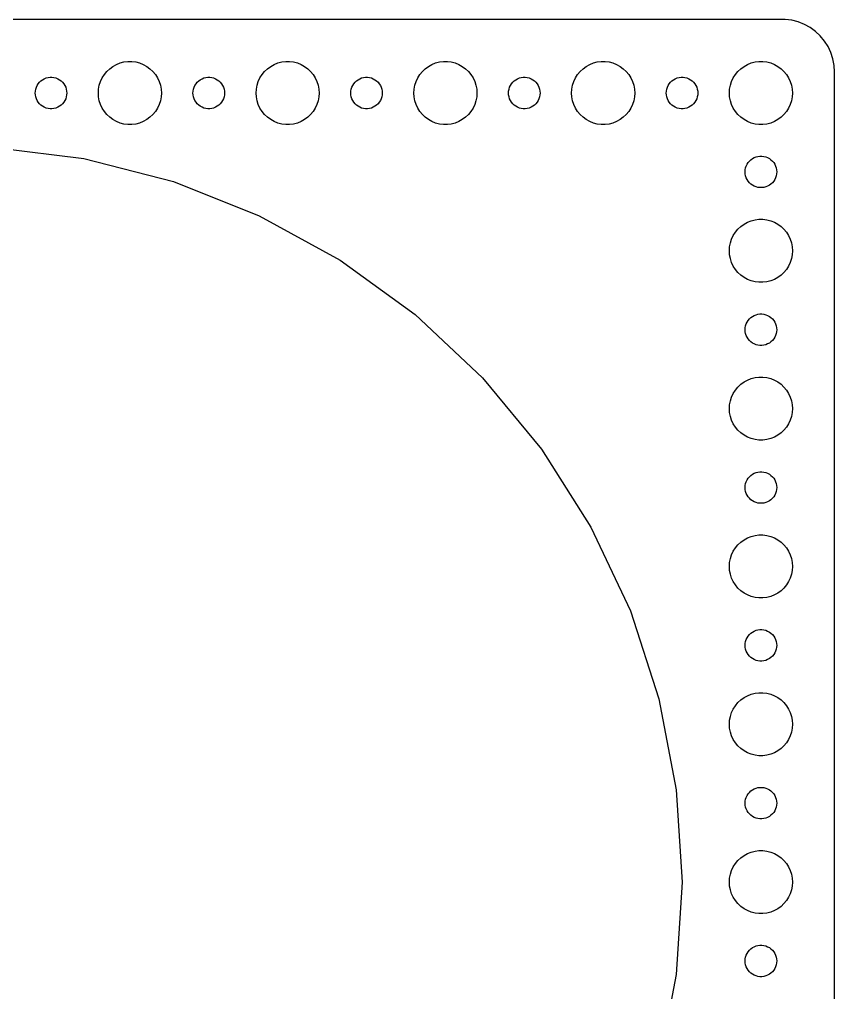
# Model space of a CAD drawing. Header units: metres. Extents: x -157 to 157, y -82 to 82.
# Drawn here: x 79.5 to 157, y -10.5 to 82 of the extents above; entities that cross this region are included whole.
import ezdxf

# ---------------------------------------------------------------- set-up
doc = ezdxf.new("R2010")
doc.units = ezdxf.units.M

msp = doc.modelspace()

# ---------------------------------------------------------------- linework, layer by layer
for p, q in [((152.314, 81.9901), (-152.314, 81.9901)), ((152.937, 81.9114), (152.314, 81.9901)), ((153.545, 81.7553), (152.937, 81.9114)), ((154.129, 81.5241), (153.545, 81.7553)), ((154.679, 81.2216), (154.129, 81.5241)), ((155.187, 80.8526), (154.679, 81.2216)), ((155.645, 80.4227), (155.187, 80.8526)), ((156.045, 79.9389), (155.645, 80.4227)), ((156.382, 79.4088), (156.045, 79.9389)), ((156.649, 78.8406), (156.382, 79.4088)), ((156.843, 78.2434), (156.649, 78.8406)), ((88.3925, 77.533), (88.7227, 77.7145)), ((88.7227, 77.7145), (89.073, 77.8532)), ((89.073, 77.8532), (89.4379, 77.9469)), ((89.4379, 77.9469), (89.8116, 77.9941)), ((89.8116, 77.9941), (90.1884, 77.9941)), ((90.1884, 77.9941), (90.5621, 77.9469)), ((90.5621, 77.9469), (90.927, 77.8532)), ((90.927, 77.8532), (91.2773, 77.7145)), ((91.2773, 77.7145), (91.6075, 77.533)), ((103.393, 77.533), (103.723, 77.7145)), ((103.723, 77.7145), (104.073, 77.8532)), ((104.073, 77.8532), (104.438, 77.9469)), ((104.438, 77.9469), (104.812, 77.9941)), ((104.812, 77.9941), (105.188, 77.9941)), ((105.188, 77.9941), (105.562, 77.9469)), ((105.562, 77.9469), (105.927, 77.8532)), ((105.927, 77.8532), (106.277, 77.7145)), ((106.277, 77.7145), (106.607, 77.533)), ((118.393, 77.533), (118.723, 77.7145)), ((118.723, 77.7145), (119.073, 77.8532)), ((119.073, 77.8532), (119.438, 77.9469)), ((119.438, 77.9469), (119.812, 77.9941)), ((119.812, 77.9941), (120.188, 77.9941)), ((120.188, 77.9941), (120.562, 77.9469)), ((120.562, 77.9469), (120.927, 77.8532)), ((120.927, 77.8532), (121.277, 77.7145)), ((121.277, 77.7145), (121.607, 77.533)), ((133.393, 77.533), (133.723, 77.7145)), ((133.723, 77.7145), (134.073, 77.8532)), ((134.073, 77.8532), (134.438, 77.9469)), ((134.438, 77.9469), (134.812, 77.9941)), ((134.812, 77.9941), (135.188, 77.9941)), ((135.188, 77.9941), (135.562, 77.9469)), ((135.562, 77.9469), (135.927, 77.8532)), ((135.927, 77.8532), (136.277, 77.7145)), ((136.277, 77.7145), (136.607, 77.533)), ((148.393, 77.533), (148.723, 77.7145)), ((148.723, 77.7145), (149.073, 77.8532)), ((149.073, 77.8532), (149.438, 77.9469)), ((149.438, 77.9469), (149.812, 77.9941)), ((149.812, 77.9941), (150.188, 77.9941)), ((150.188, 77.9941), (150.562, 77.9469)), ((150.562, 77.9469), (150.927, 77.8532)), ((150.927, 77.8532), (151.277, 77.7145)), ((151.277, 77.7145), (151.607, 77.533)), ((156.961, 77.6267), (156.843, 78.2434)), ((87.573, 76.7634), (87.8131, 77.0536)), ((87.8131, 77.0536), (88.0877, 77.3115)), ((88.0877, 77.3115), (88.3925, 77.533)), ((91.6075, 77.533), (91.9123, 77.3115)), ((91.9123, 77.3115), (92.1869, 77.0536)), ((92.1869, 77.0536), (92.427, 76.7634)), ((102.573, 76.7634), (102.813, 77.0536)), ((102.813, 77.0536), (103.088, 77.3115)), ((103.088, 77.3115), (103.393, 77.533)), ((106.607, 77.533), (106.912, 77.3115)), ((106.912, 77.3115), (107.187, 77.0536)), ((107.187, 77.0536), (107.427, 76.7634)), ((117.573, 76.7634), (117.813, 77.0536)), ((117.813, 77.0536), (118.088, 77.3115)), ((118.088, 77.3115), (118.393, 77.533)), ((121.607, 77.533), (121.912, 77.3115)), ((121.912, 77.3115), (122.187, 77.0536)), ((122.187, 77.0536), (122.427, 76.7634)), ((132.573, 76.7634), (132.813, 77.0536)), ((132.813, 77.0536), (133.088, 77.3115)), ((133.088, 77.3115), (133.393, 77.533)), ((136.607, 77.533), (136.912, 77.3115)), ((136.912, 77.3115), (137.187, 77.0536)), ((137.187, 77.0536), (137.427, 76.7634)), ((147.573, 76.7634), (147.813, 77.0536)), ((147.813, 77.0536), (148.088, 77.3115)), ((148.088, 77.3115), (148.393, 77.533)), ((151.607, 77.533), (151.912, 77.3115)), ((151.912, 77.3115), (152.187, 77.0536)), ((152.187, 77.0536), (152.427, 76.7634)), ((157, 77), (156.961, 77.6267)), ((157, -77), (157, 77)), ((81.1855, 75.7226), (81.2865, 75.8817)), ((81.2865, 75.8817), (81.4065, 76.0268)), ((81.4065, 76.0268), (81.5439, 76.1558)), ((81.5439, 76.1558), (81.6963, 76.2665)), ((81.6963, 76.2665), (81.8613, 76.3572)), ((81.8613, 76.3572), (82.0365, 76.4266)), ((82.0365, 76.4266), (82.2189, 76.4734)), ((82.2189, 76.4734), (82.4058, 76.497)), ((82.4058, 76.497), (82.5942, 76.497)), ((82.5942, 76.497), (82.7811, 76.4734)), ((82.7811, 76.4734), (82.9635, 76.4266)), ((82.9635, 76.4266), (83.1387, 76.3572)), ((83.1387, 76.3572), (83.3037, 76.2665)), ((83.3037, 76.2665), (83.4561, 76.1558)), ((83.4561, 76.1558), (83.5934, 76.0268)), ((83.5934, 76.0268), (83.7135, 75.8817)), ((83.7135, 75.8817), (83.8145, 75.7226)), ((87.0943, 75.7461), (87.2107, 76.1044)), ((87.2107, 76.1044), (87.3711, 76.4453)), ((87.3711, 76.4453), (87.573, 76.7634)), ((92.427, 76.7634), (92.6289, 76.4453)), ((92.6289, 76.4453), (92.7893, 76.1044)), ((92.7893, 76.1044), (92.9057, 75.7461)), ((96.1855, 75.7226), (96.2865, 75.8817)), ((96.2865, 75.8817), (96.4065, 76.0268)), ((96.4065, 76.0268), (96.5439, 76.1558)), ((96.5439, 76.1558), (96.6963, 76.2665)), ((96.6963, 76.2665), (96.8613, 76.3572)), ((96.8613, 76.3572), (97.0365, 76.4266)), ((97.0365, 76.4266), (97.2189, 76.4734)), ((97.2189, 76.4734), (97.4058, 76.497)), ((97.4058, 76.497), (97.5942, 76.497)), ((97.5942, 76.497), (97.7811, 76.4734)), ((97.7811, 76.4734), (97.9635, 76.4266)), ((97.9635, 76.4266), (98.1387, 76.3572)), ((98.1387, 76.3572), (98.3037, 76.2665)), ((98.3037, 76.2665), (98.4561, 76.1558)), ((98.4561, 76.1558), (98.5934, 76.0268)), ((98.5934, 76.0268), (98.7135, 75.8817)), ((98.7135, 75.8817), (98.8145, 75.7226)), ((102.094, 75.7461), (102.211, 76.1044)), ((102.211, 76.1044), (102.371, 76.4453)), ((102.371, 76.4453), (102.573, 76.7634)), ((107.427, 76.7634), (107.629, 76.4453)), ((107.629, 76.4453), (107.789, 76.1044)), ((107.789, 76.1044), (107.906, 75.7461)), ((111.186, 75.7226), (111.286, 75.8817)), ((111.286, 75.8817), (111.407, 76.0268)), ((111.407, 76.0268), (111.544, 76.1558)), ((111.544, 76.1558), (111.696, 76.2665)), ((111.696, 76.2665), (111.861, 76.3572)), ((111.861, 76.3572), (112.036, 76.4266)), ((112.036, 76.4266), (112.219, 76.4734)), ((112.219, 76.4734), (112.406, 76.497)), ((112.406, 76.497), (112.594, 76.497)), ((112.594, 76.497), (112.781, 76.4734)), ((112.781, 76.4734), (112.964, 76.4266)), ((112.964, 76.4266), (113.139, 76.3572)), ((113.139, 76.3572), (113.304, 76.2665)), ((113.304, 76.2665), (113.456, 76.1558)), ((113.456, 76.1558), (113.593, 76.0268)), ((113.593, 76.0268), (113.714, 75.8817)), ((113.714, 75.8817), (113.814, 75.7226)), ((117.094, 75.7461), (117.211, 76.1044)), ((117.211, 76.1044), (117.371, 76.4453)), ((117.371, 76.4453), (117.573, 76.7634)), ((122.427, 76.7634), (122.629, 76.4453)), ((122.629, 76.4453), (122.789, 76.1044)), ((122.789, 76.1044), (122.906, 75.7461)), ((126.186, 75.7226), (126.286, 75.8817)), ((126.286, 75.8817), (126.407, 76.0268)), ((126.407, 76.0268), (126.544, 76.1558)), ((126.544, 76.1558), (126.696, 76.2665)), ((126.696, 76.2665), (126.861, 76.3572)), ((126.861, 76.3572), (127.036, 76.4266)), ((127.036, 76.4266), (127.219, 76.4734)), ((127.219, 76.4734), (127.406, 76.497)), ((127.406, 76.497), (127.594, 76.497)), ((127.594, 76.497), (127.781, 76.4734)), ((127.781, 76.4734), (127.964, 76.4266)), ((127.964, 76.4266), (128.139, 76.3572)), ((128.139, 76.3572), (128.304, 76.2665)), ((128.304, 76.2665), (128.456, 76.1558)), ((128.456, 76.1558), (128.593, 76.0268)), ((128.593, 76.0268), (128.714, 75.8817)), ((128.714, 75.8817), (128.814, 75.7226)), ((132.094, 75.7461), (132.211, 76.1044)), ((132.211, 76.1044), (132.371, 76.4453)), ((132.371, 76.4453), (132.573, 76.7634)), ((137.427, 76.7634), (137.629, 76.4453)), ((137.629, 76.4453), (137.789, 76.1044)), ((137.789, 76.1044), (137.906, 75.7461)), ((141.186, 75.7226), (141.286, 75.8817)), ((141.286, 75.8817), (141.407, 76.0268)), ((141.407, 76.0268), (141.544, 76.1558)), ((141.544, 76.1558), (141.696, 76.2665)), ((141.696, 76.2665), (141.861, 76.3572)), ((141.861, 76.3572), (142.036, 76.4266)), ((142.036, 76.4266), (142.219, 76.4734)), ((142.219, 76.4734), (142.406, 76.497)), ((142.406, 76.497), (142.594, 76.497)), ((142.594, 76.497), (142.781, 76.4734)), ((142.781, 76.4734), (142.964, 76.4266)), ((142.964, 76.4266), (143.139, 76.3572)), ((143.139, 76.3572), (143.304, 76.2665)), ((143.304, 76.2665), (143.456, 76.1558)), ((143.456, 76.1558), (143.593, 76.0268)), ((143.593, 76.0268), (143.714, 75.8817)), ((143.714, 75.8817), (143.814, 75.7226)), ((147.094, 75.7461), (147.211, 76.1044)), ((147.211, 76.1044), (147.371, 76.4453)), ((147.371, 76.4453), (147.573, 76.7634)), ((152.427, 76.7634), (152.629, 76.4453)), ((152.629, 76.4453), (152.789, 76.1044)), ((152.789, 76.1044), (152.906, 75.7461)), ((81, 75), (81.0118, 75.188)), ((81.0118, 74.812), (81, 75)), ((81.0118, 75.188), (81.0471, 75.373)), ((81.0471, 75.373), (81.1053, 75.5522)), ((81.1053, 75.5522), (81.1855, 75.7226)), ((83.8145, 75.7226), (83.8947, 75.5522)), ((83.8947, 75.5522), (83.9529, 75.373)), ((83.9529, 75.373), (83.9882, 75.188)), ((83.9882, 75.188), (84, 75)), ((84, 75), (83.9882, 74.812)), ((87, 75), (87.0237, 75.376)), ((87.0237, 74.624), (87, 75)), ((87.0237, 75.376), (87.0943, 75.7461)), ((92.9057, 75.7461), (92.9763, 75.376)), ((92.9763, 75.376), (93, 75)), ((93, 75), (92.9763, 74.624)), ((96, 75), (96.0118, 75.188)), ((96.0118, 74.812), (96, 75)), ((96.0118, 75.188), (96.0471, 75.373)), ((96.0471, 75.373), (96.1053, 75.5522)), ((96.1053, 75.5522), (96.1855, 75.7226)), ((98.8145, 75.7226), (98.8947, 75.5522)), ((98.8947, 75.5522), (98.9529, 75.373)), ((98.9529, 75.373), (98.9882, 75.188)), ((98.9882, 75.188), (99, 75)), ((99, 75), (98.9882, 74.812)), ((102, 75), (102.024, 75.376)), ((102.024, 74.624), (102, 75)), ((102.024, 75.376), (102.094, 75.7461)), ((107.906, 75.7461), (107.976, 75.376)), ((107.976, 75.376), (108, 75)), ((108, 75), (107.976, 74.624)), ((111, 75), (111.012, 75.188)), ((111.012, 74.812), (111, 75)), ((111.012, 75.188), (111.047, 75.373)), ((111.047, 75.373), (111.105, 75.5522)), ((111.105, 75.5522), (111.186, 75.7226)), ((113.814, 75.7226), (113.895, 75.5522)), ((113.895, 75.5522), (113.953, 75.373)), ((113.953, 75.373), (113.988, 75.188)), ((113.988, 75.188), (114, 75)), ((114, 75), (113.988, 74.812)), ((117, 75), (117.024, 75.376)), ((117.024, 74.624), (117, 75)), ((117.024, 75.376), (117.094, 75.7461)), ((122.906, 75.7461), (122.976, 75.376)), ((122.976, 75.376), (123, 75)), ((123, 75), (122.976, 74.624)), ((126, 75), (126.012, 75.188)), ((126.012, 74.812), (126, 75)), ((126.012, 75.188), (126.047, 75.373)), ((126.047, 75.373), (126.105, 75.5522)), ((126.105, 75.5522), (126.186, 75.7226)), ((128.814, 75.7226), (128.895, 75.5522)), ((128.895, 75.5522), (128.953, 75.373)), ((128.953, 75.373), (128.988, 75.188)), ((128.988, 75.188), (129, 75)), ((129, 75), (128.988, 74.812)), ((132, 75), (132.024, 75.376)), ((132.024, 74.624), (132, 75)), ((132.024, 75.376), (132.094, 75.7461)), ((137.906, 75.7461), (137.976, 75.376)), ((137.976, 75.376), (138, 75)), ((138, 75), (137.976, 74.624)), ((141, 75), (141.012, 75.188)), ((141.012, 74.812), (141, 75)), ((141.012, 75.188), (141.047, 75.373)), ((141.047, 75.373), (141.105, 75.5522)), ((141.105, 75.5522), (141.186, 75.7226)), ((143.814, 75.7226), (143.895, 75.5522)), ((143.895, 75.5522), (143.953, 75.373)), ((143.953, 75.373), (143.988, 75.188)), ((143.988, 75.188), (144, 75)), ((144, 75), (143.988, 74.812)), ((147, 75), (147.024, 75.376)), ((147.024, 74.624), (147, 75)), ((147.024, 75.376), (147.094, 75.7461)), ((152.906, 75.7461), (152.976, 75.376)), ((152.976, 75.376), (153, 75)), ((153, 75), (152.976, 74.624)), ((81.0471, 74.627), (81.0118, 74.812)), ((81.1053, 74.4478), (81.0471, 74.627)), ((81.1855, 74.2774), (81.1053, 74.4478)), ((81.2865, 74.1183), (81.1855, 74.2774)), ((81.4065, 73.9732), (81.2865, 74.1183)), ((83.7135, 74.1183), (83.5934, 73.9732)), ((83.8145, 74.2774), (83.7135, 74.1183)), ((83.8947, 74.4478), (83.8145, 74.2774)), ((83.9529, 74.627), (83.8947, 74.4478)), ((83.9882, 74.812), (83.9529, 74.627)), ((87.0943, 74.2539), (87.0237, 74.624)), ((87.2107, 73.8956), (87.0943, 74.2539)), ((92.9057, 74.2539), (92.7893, 73.8956)), ((92.9763, 74.624), (92.9057, 74.2539)), ((96.0471, 74.627), (96.0118, 74.812)), ((96.1053, 74.4478), (96.0471, 74.627)), ((96.1855, 74.2774), (96.1053, 74.4478)), ((96.2865, 74.1183), (96.1855, 74.2774)), ((96.4065, 73.9732), (96.2865, 74.1183)), ((98.7135, 74.1183), (98.5934, 73.9732)), ((98.8145, 74.2774), (98.7135, 74.1183)), ((98.8947, 74.4478), (98.8145, 74.2774)), ((98.9529, 74.627), (98.8947, 74.4478)), ((98.9882, 74.812), (98.9529, 74.627)), ((102.094, 74.2539), (102.024, 74.624)), ((102.211, 73.8956), (102.094, 74.2539)), ((107.906, 74.2539), (107.789, 73.8956)), ((107.976, 74.624), (107.906, 74.2539)), ((111.047, 74.627), (111.012, 74.812)), ((111.105, 74.4478), (111.047, 74.627)), ((111.186, 74.2774), (111.105, 74.4478)), ((111.286, 74.1183), (111.186, 74.2774)), ((111.407, 73.9732), (111.286, 74.1183)), ((113.714, 74.1183), (113.593, 73.9732)), ((113.814, 74.2774), (113.714, 74.1183)), ((113.895, 74.4478), (113.814, 74.2774)), ((113.953, 74.627), (113.895, 74.4478)), ((113.988, 74.812), (113.953, 74.627)), ((117.094, 74.2539), (117.024, 74.624)), ((117.211, 73.8956), (117.094, 74.2539)), ((122.906, 74.2539), (122.789, 73.8956)), ((122.976, 74.624), (122.906, 74.2539)), ((126.047, 74.627), (126.012, 74.812)), ((126.105, 74.4478), (126.047, 74.627)), ((126.186, 74.2774), (126.105, 74.4478)), ((126.286, 74.1183), (126.186, 74.2774)), ((126.407, 73.9732), (126.286, 74.1183)), ((128.714, 74.1183), (128.593, 73.9732)), ((128.814, 74.2774), (128.714, 74.1183)), ((128.895, 74.4478), (128.814, 74.2774)), ((128.953, 74.627), (128.895, 74.4478)), ((128.988, 74.812), (128.953, 74.627)), ((132.094, 74.2539), (132.024, 74.624)), ((132.211, 73.8956), (132.094, 74.2539)), ((137.906, 74.2539), (137.789, 73.8956)), ((137.976, 74.624), (137.906, 74.2539)), ((141.047, 74.627), (141.012, 74.812)), ((141.105, 74.4478), (141.047, 74.627)), ((141.186, 74.2774), (141.105, 74.4478)), ((141.286, 74.1183), (141.186, 74.2774)), ((141.407, 73.9732), (141.286, 74.1183)), ((143.714, 74.1183), (143.593, 73.9732)), ((143.814, 74.2774), (143.714, 74.1183)), ((143.895, 74.4478), (143.814, 74.2774)), ((143.953, 74.627), (143.895, 74.4478)), ((143.988, 74.812), (143.953, 74.627)), ((147.094, 74.2539), (147.024, 74.624)), ((147.211, 73.8956), (147.094, 74.2539)), ((152.906, 74.2539), (152.789, 73.8956)), ((152.976, 74.624), (152.906, 74.2539)), ((81.5439, 73.8442), (81.4065, 73.9732)), ((81.6963, 73.7335), (81.5439, 73.8442)), ((81.8613, 73.6428), (81.6963, 73.7335)), ((82.0365, 73.5734), (81.8613, 73.6428)), ((82.2189, 73.5266), (82.0365, 73.5734)), ((82.4058, 73.503), (82.2189, 73.5266)), ((82.5942, 73.503), (82.4058, 73.503)), ((82.7811, 73.5266), (82.5942, 73.503)), ((82.9635, 73.5734), (82.7811, 73.5266)), ((83.1387, 73.6428), (82.9635, 73.5734)), ((83.3037, 73.7335), (83.1387, 73.6428)), ((83.4561, 73.8442), (83.3037, 73.7335)), ((83.5934, 73.9732), (83.4561, 73.8442)), ((87.3711, 73.5547), (87.2107, 73.8956)), ((87.573, 73.2366), (87.3711, 73.5547)), ((87.8131, 72.9464), (87.573, 73.2366)), ((92.427, 73.2366), (92.1869, 72.9464)), ((92.6289, 73.5547), (92.427, 73.2366)), ((92.7893, 73.8956), (92.6289, 73.5547)), ((96.5439, 73.8442), (96.4065, 73.9732)), ((96.6963, 73.7335), (96.5439, 73.8442)), ((96.8613, 73.6428), (96.6963, 73.7335)), ((97.0365, 73.5734), (96.8613, 73.6428)), ((97.2189, 73.5266), (97.0365, 73.5734)), ((97.4058, 73.503), (97.2189, 73.5266)), ((97.5942, 73.503), (97.4058, 73.503)), ((97.7811, 73.5266), (97.5942, 73.503)), ((97.9635, 73.5734), (97.7811, 73.5266)), ((98.1387, 73.6428), (97.9635, 73.5734)), ((98.3037, 73.7335), (98.1387, 73.6428)), ((98.4561, 73.8442), (98.3037, 73.7335)), ((98.5934, 73.9732), (98.4561, 73.8442)), ((102.371, 73.5547), (102.211, 73.8956)), ((102.573, 73.2366), (102.371, 73.5547)), ((102.813, 72.9464), (102.573, 73.2366)), ((107.427, 73.2366), (107.187, 72.9464)), ((107.629, 73.5547), (107.427, 73.2366)), ((107.789, 73.8956), (107.629, 73.5547)), ((111.544, 73.8442), (111.407, 73.9732)), ((111.696, 73.7335), (111.544, 73.8442)), ((111.861, 73.6428), (111.696, 73.7335)), ((112.036, 73.5734), (111.861, 73.6428)), ((112.219, 73.5266), (112.036, 73.5734)), ((112.406, 73.503), (112.219, 73.5266)), ((112.594, 73.503), (112.406, 73.503)), ((112.781, 73.5266), (112.594, 73.503)), ((112.964, 73.5734), (112.781, 73.5266)), ((113.139, 73.6428), (112.964, 73.5734)), ((113.304, 73.7335), (113.139, 73.6428)), ((113.456, 73.8442), (113.304, 73.7335)), ((113.593, 73.9732), (113.456, 73.8442)), ((117.371, 73.5547), (117.211, 73.8956)), ((117.573, 73.2366), (117.371, 73.5547)), ((117.813, 72.9464), (117.573, 73.2366)), ((122.427, 73.2366), (122.187, 72.9464)), ((122.629, 73.5547), (122.427, 73.2366)), ((122.789, 73.8956), (122.629, 73.5547)), ((126.544, 73.8442), (126.407, 73.9732)), ((126.696, 73.7335), (126.544, 73.8442)), ((126.861, 73.6428), (126.696, 73.7335)), ((127.036, 73.5734), (126.861, 73.6428)), ((127.219, 73.5266), (127.036, 73.5734)), ((127.406, 73.503), (127.219, 73.5266)), ((127.594, 73.503), (127.406, 73.503)), ((127.781, 73.5266), (127.594, 73.503)), ((127.964, 73.5734), (127.781, 73.5266)), ((128.139, 73.6428), (127.964, 73.5734)), ((128.304, 73.7335), (128.139, 73.6428)), ((128.456, 73.8442), (128.304, 73.7335)), ((128.593, 73.9732), (128.456, 73.8442)), ((132.371, 73.5547), (132.211, 73.8956)), ((132.573, 73.2366), (132.371, 73.5547)), ((132.813, 72.9464), (132.573, 73.2366)), ((137.427, 73.2366), (137.187, 72.9464)), ((137.629, 73.5547), (137.427, 73.2366)), ((137.789, 73.8956), (137.629, 73.5547)), ((141.544, 73.8442), (141.407, 73.9732)), ((141.696, 73.7335), (141.544, 73.8442)), ((141.861, 73.6428), (141.696, 73.7335)), ((142.036, 73.5734), (141.861, 73.6428)), ((142.219, 73.5266), (142.036, 73.5734)), ((142.406, 73.503), (142.219, 73.5266)), ((142.594, 73.503), (142.406, 73.503)), ((142.781, 73.5266), (142.594, 73.503)), ((142.964, 73.5734), (142.781, 73.5266)), ((143.139, 73.6428), (142.964, 73.5734)), ((143.304, 73.7335), (143.139, 73.6428)), ((143.456, 73.8442), (143.304, 73.7335)), ((143.593, 73.9732), (143.456, 73.8442)), ((147.371, 73.5547), (147.211, 73.8956)), ((147.573, 73.2366), (147.371, 73.5547)), ((147.813, 72.9464), (147.573, 73.2366)), ((152.427, 73.2366), (152.187, 72.9464)), ((152.629, 73.5547), (152.427, 73.2366)), ((152.789, 73.8956), (152.629, 73.5547)), ((88.0877, 72.6885), (87.8131, 72.9464)), ((88.3925, 72.467), (88.0877, 72.6885)), ((88.7227, 72.2855), (88.3925, 72.467)), ((89.073, 72.1468), (88.7227, 72.2855)), ((89.4379, 72.0531), (89.073, 72.1468)), ((90.927, 72.1468), (90.5621, 72.0531)), ((91.2773, 72.2855), (90.927, 72.1468)), ((91.6075, 72.467), (91.2773, 72.2855)), ((91.9123, 72.6885), (91.6075, 72.467)), ((92.1869, 72.9464), (91.9123, 72.6885)), ((103.088, 72.6885), (102.813, 72.9464)), ((103.393, 72.467), (103.088, 72.6885)), ((103.723, 72.2855), (103.393, 72.467)), ((104.073, 72.1468), (103.723, 72.2855)), ((104.438, 72.0531), (104.073, 72.1468)), ((105.927, 72.1468), (105.562, 72.0531)), ((106.277, 72.2855), (105.927, 72.1468)), ((106.607, 72.467), (106.277, 72.2855)), ((106.912, 72.6885), (106.607, 72.467)), ((107.187, 72.9464), (106.912, 72.6885)), ((118.088, 72.6885), (117.813, 72.9464)), ((118.393, 72.467), (118.088, 72.6885)), ((118.723, 72.2855), (118.393, 72.467)), ((119.073, 72.1468), (118.723, 72.2855)), ((119.438, 72.0531), (119.073, 72.1468)), ((120.927, 72.1468), (120.562, 72.0531)), ((121.277, 72.2855), (120.927, 72.1468)), ((121.607, 72.467), (121.277, 72.2855)), ((121.912, 72.6885), (121.607, 72.467)), ((122.187, 72.9464), (121.912, 72.6885)), ((133.088, 72.6885), (132.813, 72.9464)), ((133.393, 72.467), (133.088, 72.6885)), ((133.723, 72.2855), (133.393, 72.467)), ((134.073, 72.1468), (133.723, 72.2855)), ((134.438, 72.0531), (134.073, 72.1468)), ((135.927, 72.1468), (135.562, 72.0531)), ((136.277, 72.2855), (135.927, 72.1468)), ((136.607, 72.467), (136.277, 72.2855)), ((136.912, 72.6885), (136.607, 72.467)), ((137.187, 72.9464), (136.912, 72.6885)), ((148.088, 72.6885), (147.813, 72.9464)), ((148.393, 72.467), (148.088, 72.6885)), ((148.723, 72.2855), (148.393, 72.467)), ((149.073, 72.1468), (148.723, 72.2855)), ((149.438, 72.0531), (149.073, 72.1468)), ((150.927, 72.1468), (150.562, 72.0531)), ((151.277, 72.2855), (150.927, 72.1468)), ((151.607, 72.467), (151.277, 72.2855)), ((151.912, 72.6885), (151.607, 72.467)), ((152.187, 72.9464), (151.912, 72.6885)), ((89.8116, 72.0059), (89.4379, 72.0531)), ((90.1884, 72.0059), (89.8116, 72.0059)), ((90.5621, 72.0531), (90.1884, 72.0059)), ((104.812, 72.0059), (104.438, 72.0531)), ((105.188, 72.0059), (104.812, 72.0059)), ((105.562, 72.0531), (105.188, 72.0059)), ((119.812, 72.0059), (119.438, 72.0531)), ((120.188, 72.0059), (119.812, 72.0059)), ((120.562, 72.0531), (120.188, 72.0059)), ((134.812, 72.0059), (134.438, 72.0531)), ((135.188, 72.0059), (134.812, 72.0059)), ((135.562, 72.0531), (135.188, 72.0059)), ((149.812, 72.0059), (149.438, 72.0531)), ((150.188, 72.0059), (149.812, 72.0059)), ((150.562, 72.0531), (150.188, 72.0059)), ((76.8953, 69.8619), (85.6167, 68.7601)), ((85.6167, 68.7601), (94.1312, 66.574)), ((148.786, 68.3817), (148.907, 68.5268)), ((148.907, 68.5268), (149.044, 68.6558)), ((149.044, 68.6558), (149.196, 68.7665)), ((149.196, 68.7665), (149.361, 68.8572)), ((149.361, 68.8572), (149.536, 68.9266)), ((149.536, 68.9266), (149.719, 68.9734)), ((149.719, 68.9734), (149.906, 68.997)), ((149.906, 68.997), (150.094, 68.997)), ((150.094, 68.997), (150.281, 68.9734)), ((150.281, 68.9734), (150.464, 68.9266)), ((150.464, 68.9266), (150.639, 68.8572)), ((150.639, 68.8572), (150.804, 68.7665)), ((150.804, 68.7665), (150.956, 68.6558)), ((150.956, 68.6558), (151.093, 68.5268)), ((151.093, 68.5268), (151.214, 68.3817)), ((148.5, 67.5), (148.512, 67.688)), ((148.512, 67.688), (148.547, 67.873)), ((148.547, 67.873), (148.605, 68.0522)), ((148.605, 68.0522), (148.686, 68.2226)), ((148.686, 68.2226), (148.786, 68.3817)), ((151.214, 68.3817), (151.314, 68.2226)), ((151.314, 68.2226), (151.395, 68.0522)), ((151.395, 68.0522), (151.453, 67.873)), ((151.453, 67.873), (151.488, 67.688)), ((151.488, 67.688), (151.5, 67.5)), ((148.512, 67.312), (148.5, 67.5)), ((148.547, 67.127), (148.512, 67.312)), ((148.605, 66.9478), (148.547, 67.127)), ((148.686, 66.7774), (148.605, 66.9478)), ((148.786, 66.6183), (148.686, 66.7774)), ((148.907, 66.4732), (148.786, 66.6183)), ((151.214, 66.6183), (151.093, 66.4732)), ((151.314, 66.7774), (151.214, 66.6183)), ((151.395, 66.9478), (151.314, 66.7774)), ((151.453, 67.127), (151.395, 66.9478)), ((151.488, 67.312), (151.453, 67.127)), ((151.5, 67.5), (151.488, 67.312)), ((94.1312, 66.574), (102.305, 63.3379)), ((149.044, 66.3442), (148.907, 66.4732)), ((149.196, 66.2335), (149.044, 66.3442)), ((149.361, 66.1428), (149.196, 66.2335)), ((149.536, 66.0734), (149.361, 66.1428)), ((149.719, 66.0266), (149.536, 66.0734)), ((149.906, 66.003), (149.719, 66.0266)), ((150.094, 66.003), (149.906, 66.003)), ((150.281, 66.0266), (150.094, 66.003)), ((150.464, 66.0734), (150.281, 66.0266)), ((150.639, 66.1428), (150.464, 66.0734)), ((150.804, 66.2335), (150.639, 66.1428)), ((150.956, 66.3442), (150.804, 66.2335)), ((151.093, 66.4732), (150.956, 66.3442)), ((102.305, 63.3379), (110.008, 59.103)), ((149.073, 62.8532), (149.438, 62.9469)), ((149.438, 62.9469), (149.812, 62.9941)), ((149.812, 62.9941), (150.188, 62.9941)), ((150.188, 62.9941), (150.562, 62.9469)), ((150.562, 62.9469), (150.927, 62.8532)), ((147.573, 61.7634), (147.813, 62.0536)), ((147.813, 62.0536), (148.088, 62.3115)), ((148.088, 62.3115), (148.393, 62.533)), ((148.393, 62.533), (148.723, 62.7145)), ((148.723, 62.7145), (149.073, 62.8532)), ((150.927, 62.8532), (151.277, 62.7145)), ((151.277, 62.7145), (151.607, 62.533)), ((151.607, 62.533), (151.912, 62.3115)), ((151.912, 62.3115), (152.187, 62.0536)), ((152.187, 62.0536), (152.427, 61.7634)), ((147.094, 60.7461), (147.211, 61.1044)), ((147.211, 61.1044), (147.371, 61.4453)), ((147.371, 61.4453), (147.573, 61.7634)), ((152.427, 61.7634), (152.629, 61.4453)), ((152.629, 61.4453), (152.789, 61.1044)), ((152.789, 61.1044), (152.906, 60.7461)), ((147, 60), (147.024, 60.376)), ((147.024, 60.376), (147.094, 60.7461)), ((152.906, 60.7461), (152.976, 60.376)), ((152.976, 60.376), (153, 60)), ((147.024, 59.624), (147, 60)), ((147.094, 59.2539), (147.024, 59.624)), ((147.211, 58.8956), (147.094, 59.2539)), ((152.906, 59.2539), (152.789, 58.8956)), ((152.976, 59.624), (152.906, 59.2539)), ((153, 60), (152.976, 59.624)), ((110.008, 59.103), (117.12, 53.9359)), ((147.371, 58.5547), (147.211, 58.8956)), ((147.573, 58.2366), (147.371, 58.5547)), ((152.629, 58.5547), (152.427, 58.2366)), ((152.789, 58.8956), (152.629, 58.5547)), ((147.813, 57.9464), (147.573, 58.2366)), ((148.088, 57.6885), (147.813, 57.9464)), ((148.393, 57.467), (148.088, 57.6885)), ((148.723, 57.2855), (148.393, 57.467)), ((151.607, 57.467), (151.277, 57.2855)), ((151.912, 57.6885), (151.607, 57.467)), ((152.187, 57.9464), (151.912, 57.6885)), ((152.427, 58.2366), (152.187, 57.9464)), ((149.073, 57.1468), (148.723, 57.2855)), ((149.438, 57.0531), (149.073, 57.1468)), ((149.812, 57.0059), (149.438, 57.0531)), ((150.188, 57.0059), (149.812, 57.0059)), ((150.562, 57.0531), (150.188, 57.0059)), ((150.927, 57.1468), (150.562, 57.0531)), ((151.277, 57.2855), (150.927, 57.1468)), ((117.12, 53.9359), (123.528, 47.9183)), ((148.907, 53.5268), (149.044, 53.6558)), ((149.044, 53.6558), (149.196, 53.7665)), ((149.196, 53.7665), (149.361, 53.8572)), ((149.361, 53.8572), (149.536, 53.9266)), ((149.536, 53.9266), (149.719, 53.9734)), ((149.719, 53.9734), (149.906, 53.997)), ((149.906, 53.997), (150.094, 53.997)), ((150.094, 53.997), (150.281, 53.9734)), ((150.281, 53.9734), (150.464, 53.9266)), ((150.464, 53.9266), (150.639, 53.8572)), ((150.639, 53.8572), (150.804, 53.7665)), ((150.804, 53.7665), (150.956, 53.6558)), ((150.956, 53.6558), (151.093, 53.5268)), ((148.512, 52.688), (148.547, 52.873)), ((148.547, 52.873), (148.605, 53.0522)), ((148.605, 53.0522), (148.686, 53.2226)), ((148.686, 53.2226), (148.786, 53.3817)), ((148.786, 53.3817), (148.907, 53.5268)), ((151.093, 53.5268), (151.214, 53.3817)), ((151.214, 53.3817), (151.314, 53.2226)), ((151.314, 53.2226), (151.395, 53.0522)), ((151.395, 53.0522), (151.453, 52.873)), ((151.453, 52.873), (151.488, 52.688)), ((148.5, 52.5), (148.512, 52.688)), ((148.512, 52.312), (148.5, 52.5)), ((148.547, 52.127), (148.512, 52.312)), ((148.605, 51.9478), (148.547, 52.127)), ((148.686, 51.7774), (148.605, 51.9478)), ((151.395, 51.9478), (151.314, 51.7774)), ((151.453, 52.127), (151.395, 51.9478)), ((151.488, 52.312), (151.453, 52.127)), ((151.488, 52.688), (151.5, 52.5)), ((151.5, 52.5), (151.488, 52.312)), ((148.786, 51.6183), (148.686, 51.7774)), ((148.907, 51.4732), (148.786, 51.6183)), ((149.044, 51.3442), (148.907, 51.4732)), ((149.196, 51.2335), (149.044, 51.3442)), ((149.361, 51.1428), (149.196, 51.2335)), ((149.536, 51.0734), (149.361, 51.1428)), ((149.719, 51.0266), (149.536, 51.0734)), ((149.906, 51.003), (149.719, 51.0266)), ((150.094, 51.003), (149.906, 51.003)), ((150.281, 51.0266), (150.094, 51.003)), ((150.464, 51.0734), (150.281, 51.0266)), ((150.639, 51.1428), (150.464, 51.0734)), ((150.804, 51.2335), (150.639, 51.1428)), ((150.956, 51.3442), (150.804, 51.2335)), ((151.093, 51.4732), (150.956, 51.3442)), ((151.214, 51.6183), (151.093, 51.4732)), ((151.314, 51.7774), (151.214, 51.6183)), ((123.528, 47.9183), (129.131, 41.145)), ((147.813, 47.0536), (148.088, 47.3115)), ((148.088, 47.3115), (148.393, 47.533)), ((148.393, 47.533), (148.723, 47.7145)), ((148.723, 47.7145), (149.073, 47.8532)), ((149.073, 47.8532), (149.438, 47.9469)), ((149.438, 47.9469), (149.812, 47.9941)), ((149.812, 47.9941), (150.188, 47.9941)), ((150.188, 47.9941), (150.562, 47.9469)), ((150.562, 47.9469), (150.927, 47.8532)), ((150.927, 47.8532), (151.277, 47.7145)), ((151.277, 47.7145), (151.607, 47.533)), ((151.607, 47.533), (151.912, 47.3115)), ((151.912, 47.3115), (152.187, 47.0536)), ((147.211, 46.1044), (147.371, 46.4453)), ((147.371, 46.4453), (147.573, 46.7634)), ((147.573, 46.7634), (147.813, 47.0536)), ((152.187, 47.0536), (152.427, 46.7634)), ((152.427, 46.7634), (152.629, 46.4453)), ((152.629, 46.4453), (152.789, 46.1044)), ((147, 45), (147.024, 45.376)), ((147.024, 45.376), (147.094, 45.7461)), ((147.094, 45.7461), (147.211, 46.1044)), ((152.789, 46.1044), (152.906, 45.7461)), ((152.906, 45.7461), (152.976, 45.376)), ((152.976, 45.376), (153, 45)), ((147.024, 44.624), (147, 45)), ((147.094, 44.2539), (147.024, 44.624)), ((152.976, 44.624), (152.906, 44.2539)), ((153, 45), (152.976, 44.624)), ((147.211, 43.8956), (147.094, 44.2539)), ((147.371, 43.5547), (147.211, 43.8956)), ((147.573, 43.2366), (147.371, 43.5547)), ((152.629, 43.5547), (152.427, 43.2366)), ((152.789, 43.8956), (152.629, 43.5547)), ((152.906, 44.2539), (152.789, 43.8956)), ((147.813, 42.9464), (147.573, 43.2366)), ((148.088, 42.6885), (147.813, 42.9464)), ((148.393, 42.467), (148.088, 42.6885)), ((151.912, 42.6885), (151.607, 42.467)), ((152.187, 42.9464), (151.912, 42.6885)), ((152.427, 43.2366), (152.187, 42.9464)), ((148.723, 42.2855), (148.393, 42.467)), ((149.073, 42.1468), (148.723, 42.2855)), ((149.438, 42.0531), (149.073, 42.1468)), ((149.812, 42.0059), (149.438, 42.0531)), ((150.188, 42.0059), (149.812, 42.0059)), ((150.562, 42.0531), (150.188, 42.0059)), ((150.927, 42.1468), (150.562, 42.0531)), ((151.277, 42.2855), (150.927, 42.1468)), ((151.607, 42.467), (151.277, 42.2855)), ((129.131, 41.145), (133.841, 33.7227)), ((149.196, 38.7665), (149.361, 38.8572)), ((149.361, 38.8572), (149.536, 38.9266)), ((149.536, 38.9266), (149.719, 38.9734)), ((149.719, 38.9734), (149.906, 38.997)), ((149.906, 38.997), (150.094, 38.997)), ((150.094, 38.997), (150.281, 38.9734)), ((150.281, 38.9734), (150.464, 38.9266)), ((150.464, 38.9266), (150.639, 38.8572)), ((150.639, 38.8572), (150.804, 38.7665)), ((148.547, 37.873), (148.605, 38.0522)), ((148.605, 38.0522), (148.686, 38.2226)), ((148.686, 38.2226), (148.786, 38.3817)), ((148.786, 38.3817), (148.907, 38.5268)), ((148.907, 38.5268), (149.044, 38.6558)), ((149.044, 38.6558), (149.196, 38.7665)), ((150.804, 38.7665), (150.956, 38.6558)), ((150.956, 38.6558), (151.093, 38.5268)), ((151.093, 38.5268), (151.214, 38.3817)), ((151.214, 38.3817), (151.314, 38.2226)), ((151.314, 38.2226), (151.395, 38.0522)), ((151.395, 38.0522), (151.453, 37.873)), ((148.5, 37.5), (148.512, 37.688)), ((148.512, 37.312), (148.5, 37.5)), ((148.512, 37.688), (148.547, 37.873)), ((148.547, 37.127), (148.512, 37.312)), ((148.605, 36.9478), (148.547, 37.127)), ((151.453, 37.127), (151.395, 36.9478)), ((151.453, 37.873), (151.488, 37.688)), ((151.488, 37.312), (151.453, 37.127)), ((151.488, 37.688), (151.5, 37.5)), ((151.5, 37.5), (151.488, 37.312)), ((148.686, 36.7774), (148.605, 36.9478)), ((148.786, 36.6183), (148.686, 36.7774)), ((148.907, 36.4732), (148.786, 36.6183)), ((149.044, 36.3442), (148.907, 36.4732)), ((149.196, 36.2335), (149.044, 36.3442)), ((149.361, 36.1428), (149.196, 36.2335)), ((149.536, 36.0734), (149.361, 36.1428)), ((149.719, 36.0266), (149.536, 36.0734)), ((150.464, 36.0734), (150.281, 36.0266)), ((150.639, 36.1428), (150.464, 36.0734)), ((150.804, 36.2335), (150.639, 36.1428)), ((150.956, 36.3442), (150.804, 36.2335)), ((151.093, 36.4732), (150.956, 36.3442)), ((151.214, 36.6183), (151.093, 36.4732)), ((151.314, 36.7774), (151.214, 36.6183)), ((151.395, 36.9478), (151.314, 36.7774)), ((149.906, 36.003), (149.719, 36.0266)), ((150.094, 36.003), (149.906, 36.003)), ((150.281, 36.0266), (150.094, 36.003)), ((133.841, 33.7227), (137.584, 25.7687)), ((148.088, 32.3115), (148.393, 32.533)), ((148.393, 32.533), (148.723, 32.7145)), ((148.723, 32.7145), (149.073, 32.8532)), ((149.073, 32.8532), (149.438, 32.9469)), ((149.438, 32.9469), (149.812, 32.9941)), ((149.812, 32.9941), (150.188, 32.9941)), ((150.188, 32.9941), (150.562, 32.9469)), ((150.562, 32.9469), (150.927, 32.8532)), ((150.927, 32.8532), (151.277, 32.7145)), ((151.277, 32.7145), (151.607, 32.533)), ((151.607, 32.533), (151.912, 32.3115)), ((147.371, 31.4453), (147.573, 31.7634)), ((147.573, 31.7634), (147.813, 32.0536)), ((147.813, 32.0536), (148.088, 32.3115)), ((151.912, 32.3115), (152.187, 32.0536)), ((152.187, 32.0536), (152.427, 31.7634)), ((152.427, 31.7634), (152.629, 31.4453)), ((147.024, 30.376), (147.094, 30.7461)), ((147.094, 30.7461), (147.211, 31.1044)), ((147.211, 31.1044), (147.371, 31.4453)), ((152.629, 31.4453), (152.789, 31.1044)), ((152.789, 31.1044), (152.906, 30.7461)), ((152.906, 30.7461), (152.976, 30.376)), ((147, 30), (147.024, 30.376)), ((147.024, 29.624), (147, 30)), ((147.094, 29.2539), (147.024, 29.624)), ((152.976, 29.624), (152.906, 29.2539)), ((152.976, 30.376), (153, 30)), ((153, 30), (152.976, 29.624)), ((147.211, 28.8956), (147.094, 29.2539)), ((147.371, 28.5547), (147.211, 28.8956)), ((152.789, 28.8956), (152.629, 28.5547)), ((152.906, 29.2539), (152.789, 28.8956)), ((147.573, 28.2366), (147.371, 28.5547)), ((147.813, 27.9464), (147.573, 28.2366)), ((148.088, 27.6884), (147.813, 27.9464)), ((152.187, 27.9464), (151.912, 27.6884)), ((152.427, 28.2366), (152.187, 27.9464)), ((152.629, 28.5547), (152.427, 28.2366)), ((148.393, 27.467), (148.088, 27.6884)), ((148.723, 27.2855), (148.393, 27.467)), ((149.073, 27.1468), (148.723, 27.2855)), ((149.438, 27.0531), (149.073, 27.1468)), ((149.812, 27.0059), (149.438, 27.0531)), ((150.188, 27.0059), (149.812, 27.0059)), ((150.562, 27.0531), (150.188, 27.0059)), ((150.927, 27.1468), (150.562, 27.0531)), ((151.277, 27.2855), (150.927, 27.1468)), ((151.607, 27.467), (151.277, 27.2855)), ((151.912, 27.6884), (151.607, 27.467)), ((137.584, 25.7687), (140.301, 17.4083)), ((148.605, 23.0522), (148.686, 23.2226)), ((148.686, 23.2226), (148.786, 23.3817)), ((148.786, 23.3817), (148.907, 23.5268)), ((148.907, 23.5268), (149.044, 23.6558)), ((149.044, 23.6558), (149.196, 23.7665)), ((149.196, 23.7665), (149.361, 23.8572)), ((149.361, 23.8572), (149.536, 23.9266)), ((149.536, 23.9266), (149.719, 23.9734)), ((149.719, 23.9734), (149.906, 23.997)), ((149.906, 23.997), (150.094, 23.997)), ((150.094, 23.997), (150.281, 23.9734)), ((150.281, 23.9734), (150.464, 23.9266)), ((150.464, 23.9266), (150.639, 23.8572)), ((150.639, 23.8572), (150.804, 23.7665)), ((150.804, 23.7665), (150.956, 23.6558)), ((150.956, 23.6558), (151.093, 23.5268)), ((151.093, 23.5268), (151.214, 23.3817)), ((151.214, 23.3817), (151.314, 23.2226)), ((151.314, 23.2226), (151.395, 23.0522)), ((148.5, 22.5), (148.512, 22.688)), ((148.512, 22.312), (148.5, 22.5)), ((148.512, 22.688), (148.547, 22.873)), ((148.547, 22.127), (148.512, 22.312)), ((148.547, 22.873), (148.605, 23.0522)), ((151.395, 23.0522), (151.453, 22.873)), ((151.453, 22.873), (151.488, 22.688)), ((151.488, 22.312), (151.453, 22.127)), ((151.488, 22.688), (151.5, 22.5)), ((151.5, 22.5), (151.488, 22.312)), ((148.605, 21.9478), (148.547, 22.127)), ((148.686, 21.7774), (148.605, 21.9478)), ((148.786, 21.6183), (148.686, 21.7774)), ((148.907, 21.4732), (148.786, 21.6183)), ((149.044, 21.3442), (148.907, 21.4732)), ((149.196, 21.2335), (149.044, 21.3442)), ((150.956, 21.3442), (150.804, 21.2335)), ((151.093, 21.4732), (150.956, 21.3442)), ((151.214, 21.6183), (151.093, 21.4732)), ((151.314, 21.7774), (151.214, 21.6183)), ((151.395, 21.9478), (151.314, 21.7774)), ((151.453, 22.127), (151.395, 21.9478)), ((149.361, 21.1427), (149.196, 21.2335)), ((149.536, 21.0734), (149.361, 21.1427)), ((149.719, 21.0266), (149.536, 21.0734)), ((149.906, 21.003), (149.719, 21.0266)), ((150.094, 21.003), (149.906, 21.003)), ((150.281, 21.0266), (150.094, 21.003)), ((150.464, 21.0734), (150.281, 21.0266)), ((150.639, 21.1427), (150.464, 21.0734)), ((150.804, 21.2335), (150.639, 21.1427)), ((148.393, 17.533), (148.723, 17.7145)), ((148.723, 17.7145), (149.073, 17.8532)), ((149.073, 17.8532), (149.438, 17.9469)), ((149.438, 17.9469), (149.812, 17.9941)), ((149.812, 17.9941), (150.188, 17.9941)), ((150.188, 17.9941), (150.562, 17.9469)), ((150.562, 17.9469), (150.927, 17.8532)), ((150.927, 17.8532), (151.277, 17.7145)), ((151.277, 17.7145), (151.607, 17.533)), ((140.301, 17.4083), (141.948, 8.77332)), ((147.371, 16.4453), (147.573, 16.7634)), ((147.573, 16.7634), (147.813, 17.0536)), ((147.813, 17.0536), (148.088, 17.3115)), ((148.088, 17.3115), (148.393, 17.533)), ((151.607, 17.533), (151.912, 17.3115)), ((151.912, 17.3115), (152.187, 17.0536)), ((152.187, 17.0536), (152.427, 16.7634)), ((152.427, 16.7634), (152.629, 16.4453)), ((147.024, 15.376), (147.094, 15.7461)), ((147.094, 15.7461), (147.211, 16.1044)), ((147.211, 16.1044), (147.371, 16.4453)), ((152.629, 16.4453), (152.789, 16.1044)), ((152.789, 16.1044), (152.906, 15.7461)), ((152.906, 15.7461), (152.976, 15.376)), ((147, 15), (147.024, 15.376)), ((147.024, 14.624), (147, 15)), ((152.976, 15.376), (153, 15)), ((153, 15), (152.976, 14.624)), ((147.094, 14.2539), (147.024, 14.624)), ((147.211, 13.8956), (147.094, 14.2539)), ((147.371, 13.5547), (147.211, 13.8956)), ((152.789, 13.8956), (152.629, 13.5547)), ((152.906, 14.2539), (152.789, 13.8956)), ((152.976, 14.624), (152.906, 14.2539)), ((147.573, 13.2366), (147.371, 13.5547)), ((147.813, 12.9464), (147.573, 13.2366)), ((152.427, 13.2366), (152.187, 12.9464)), ((152.629, 13.5547), (152.427, 13.2366)), ((148.088, 12.6884), (147.813, 12.9464)), ((148.393, 12.467), (148.088, 12.6884)), ((148.723, 12.2855), (148.393, 12.467)), ((149.073, 12.1468), (148.723, 12.2855)), ((149.438, 12.0531), (149.073, 12.1468)), ((149.812, 12.0059), (149.438, 12.0531)), ((150.562, 12.0531), (150.188, 12.0059)), ((150.927, 12.1468), (150.562, 12.0531)), ((151.277, 12.2855), (150.927, 12.1468)), ((151.607, 12.467), (151.277, 12.2855)), ((151.912, 12.6884), (151.607, 12.467)), ((152.187, 12.9464), (151.912, 12.6884)), ((150.188, 12.0059), (149.812, 12.0059)), ((141.948, 8.77332), (142.5, 0)), ((148.686, 8.22263), (148.786, 8.38167)), ((148.786, 8.38167), (148.907, 8.52681)), ((148.907, 8.52681), (149.044, 8.65576)), ((149.044, 8.65576), (149.196, 8.76648)), ((149.196, 8.76648), (149.361, 8.85724)), ((149.361, 8.85724), (149.536, 8.92657)), ((149.536, 8.92657), (149.719, 8.97342)), ((149.719, 8.97342), (149.906, 8.99704)), ((149.906, 8.99704), (150.094, 8.99704)), ((150.094, 8.99704), (150.281, 8.97342)), ((150.281, 8.97342), (150.464, 8.92657)), ((150.464, 8.92657), (150.639, 8.85724)), ((150.639, 8.85724), (150.804, 8.76648)), ((150.804, 8.76648), (150.956, 8.65576)), ((150.956, 8.65576), (151.093, 8.52681)), ((151.093, 8.52681), (151.214, 8.38167)), ((151.214, 8.38167), (151.314, 8.22263)), ((148.5, 7.5), (148.512, 7.68799)), ((148.512, 7.312), (148.5, 7.5)), ((148.512, 7.68799), (148.547, 7.87303)), ((148.547, 7.87303), (148.605, 8.05219)), ((148.605, 8.05219), (148.686, 8.22263)), ((151.314, 8.22263), (151.395, 8.05219)), ((151.395, 8.05219), (151.453, 7.87303)), ((151.453, 7.87303), (151.488, 7.68799)), ((151.488, 7.68799), (151.5, 7.5)), ((151.5, 7.5), (151.488, 7.312)), ((148.547, 7.12695), (148.512, 7.312)), ((148.605, 6.9478), (148.547, 7.12695)), ((148.686, 6.77736), (148.605, 6.9478)), ((148.786, 6.61832), (148.686, 6.77736)), ((148.907, 6.47318), (148.786, 6.61832)), ((151.214, 6.61832), (151.093, 6.47318)), ((151.314, 6.77736), (151.214, 6.61832)), ((151.395, 6.9478), (151.314, 6.77736)), ((151.453, 7.12695), (151.395, 6.9478)), ((151.488, 7.312), (151.453, 7.12695)), ((149.044, 6.34422), (148.907, 6.47318)), ((149.196, 6.23351), (149.044, 6.34422)), ((149.361, 6.14275), (149.196, 6.23351)), ((149.536, 6.07341), (149.361, 6.14275)), ((149.719, 6.02657), (149.536, 6.07341)), ((149.906, 6.00294), (149.719, 6.02657)), ((150.094, 6.00294), (149.906, 6.00294)), ((150.281, 6.02657), (150.094, 6.00294)), ((150.464, 6.07341), (150.281, 6.02657)), ((150.639, 6.14275), (150.464, 6.07341)), ((150.804, 6.23351), (150.639, 6.14275)), ((150.956, 6.34422), (150.804, 6.23351)), ((151.093, 6.47318), (150.956, 6.34422)), ((148.723, 2.71448), (149.073, 2.85316)), ((149.073, 2.85316), (149.438, 2.94685)), ((149.438, 2.94685), (149.812, 2.99408)), ((149.812, 2.99408), (150.188, 2.99408)), ((150.188, 2.99408), (150.562, 2.94685)), ((150.562, 2.94685), (150.927, 2.85316)), ((150.927, 2.85316), (151.277, 2.71448)), ((147.573, 1.76335), (147.813, 2.05363)), ((147.813, 2.05363), (148.088, 2.31154)), ((148.088, 2.31154), (148.393, 2.53297)), ((148.393, 2.53297), (148.723, 2.71448)), ((151.277, 2.71448), (151.607, 2.53297)), ((151.607, 2.53297), (151.912, 2.31154)), ((151.912, 2.31154), (152.187, 2.05363)), ((152.187, 2.05363), (152.427, 1.76335)), ((147.094, 0.74606), (147.211, 1.10437)), ((147.211, 1.10437), (147.371, 1.44525)), ((147.371, 1.44525), (147.573, 1.76335)), ((152.427, 1.76335), (152.629, 1.44525)), ((152.629, 1.44525), (152.789, 1.10437)), ((152.789, 1.10437), (152.906, 0.74606)), ((142.5, 0), (141.948, -8.77332)), ((147, 0), (147.024, 0.37599)), ((147.024, -0.37599), (147, 0)), ((147.024, 0.37599), (147.094, 0.74606)), ((152.906, 0.74606), (152.976, 0.37599)), ((152.976, 0.37599), (153, 0)), ((153, 0), (152.976, -0.37599)), ((147.094, -0.74606), (147.024, -0.37599)), ((147.211, -1.10437), (147.094, -0.74606)), ((152.906, -0.74606), (152.789, -1.10437)), ((152.976, -0.37599), (152.906, -0.74606)), ((147.371, -1.44525), (147.211, -1.10437)), ((147.573, -1.76335), (147.371, -1.44525)), ((147.813, -2.05363), (147.573, -1.76335)), ((152.427, -1.76335), (152.187, -2.05363)), ((152.629, -1.44525), (152.427, -1.76335)), ((152.789, -1.10437), (152.629, -1.44525)), ((148.088, -2.31154), (147.813, -2.05363)), ((148.393, -2.53297), (148.088, -2.31154)), ((148.723, -2.71448), (148.393, -2.53297)), ((149.073, -2.85316), (148.723, -2.71448)), ((151.277, -2.71448), (150.927, -2.85316)), ((151.607, -2.53297), (151.277, -2.71448)), ((151.912, -2.31154), (151.607, -2.53297)), ((152.187, -2.05363), (151.912, -2.31154)), ((149.438, -2.94685), (149.073, -2.85316)), ((149.812, -2.99408), (149.438, -2.94685)), ((150.188, -2.99408), (149.812, -2.99408)), ((150.562, -2.94685), (150.188, -2.99408)), ((150.927, -2.85316), (150.562, -2.94685)), ((148.786, -6.61832), (148.907, -6.47318)), ((148.907, -6.47318), (149.044, -6.34422)), ((149.044, -6.34422), (149.196, -6.23351)), ((149.196, -6.23351), (149.361, -6.14275)), ((149.361, -6.14275), (149.536, -6.07341)), ((149.536, -6.07341), (149.719, -6.02657)), ((149.719, -6.02657), (149.906, -6.00294)), ((149.906, -6.00294), (150.094, -6.00294)), ((150.094, -6.00294), (150.281, -6.02657)), ((150.281, -6.02657), (150.464, -6.07341)), ((150.464, -6.07341), (150.639, -6.14275)), ((150.639, -6.14275), (150.804, -6.23351)), ((150.804, -6.23351), (150.956, -6.34422)), ((150.956, -6.34422), (151.093, -6.47318)), ((151.093, -6.47318), (151.214, -6.61832)), ((148.5, -7.5), (148.512, -7.312)), ((148.512, -7.312), (148.547, -7.12695)), ((148.547, -7.12695), (148.605, -6.9478)), ((148.605, -6.9478), (148.686, -6.77736)), ((148.686, -6.77736), (148.786, -6.61832)), ((151.214, -6.61832), (151.314, -6.77736)), ((151.314, -6.77736), (151.395, -6.9478)), ((151.395, -6.9478), (151.453, -7.12695)), ((151.453, -7.12695), (151.488, -7.312)), ((151.488, -7.312), (151.5, -7.5)), ((148.512, -7.68799), (148.5, -7.5)), ((148.547, -7.87303), (148.512, -7.68799)), ((148.605, -8.05219), (148.547, -7.87303)), ((148.686, -8.22263), (148.605, -8.05219)), ((148.786, -8.38167), (148.686, -8.22263)), ((151.314, -8.22263), (151.214, -8.38167)), ((151.395, -8.05219), (151.314, -8.22263)), ((151.453, -7.87303), (151.395, -8.05219)), ((151.488, -7.68799), (151.453, -7.87303)), ((151.5, -7.5), (151.488, -7.68799)), ((141.948, -8.77332), (140.301, -17.4083)), ((148.907, -8.52681), (148.786, -8.38167)), ((149.044, -8.65576), (148.907, -8.52681)), ((149.196, -8.76648), (149.044, -8.65576)), ((149.361, -8.85724), (149.196, -8.76648)), ((149.536, -8.92657), (149.361, -8.85724)), ((149.719, -8.97342), (149.536, -8.92657)), ((149.906, -8.99704), (149.719, -8.97342)), ((150.094, -8.99704), (149.906, -8.99704)), ((150.281, -8.97342), (150.094, -8.99704)), ((150.464, -8.92657), (150.281, -8.97342)), ((150.639, -8.85724), (150.464, -8.92657)), ((150.804, -8.76648), (150.639, -8.85724)), ((150.956, -8.65576), (150.804, -8.76648)), ((151.093, -8.52681), (150.956, -8.65576)), ((151.214, -8.38167), (151.093, -8.52681))]:
    msp.add_line(p, q)

doc.saveas('drawing.dxf')
